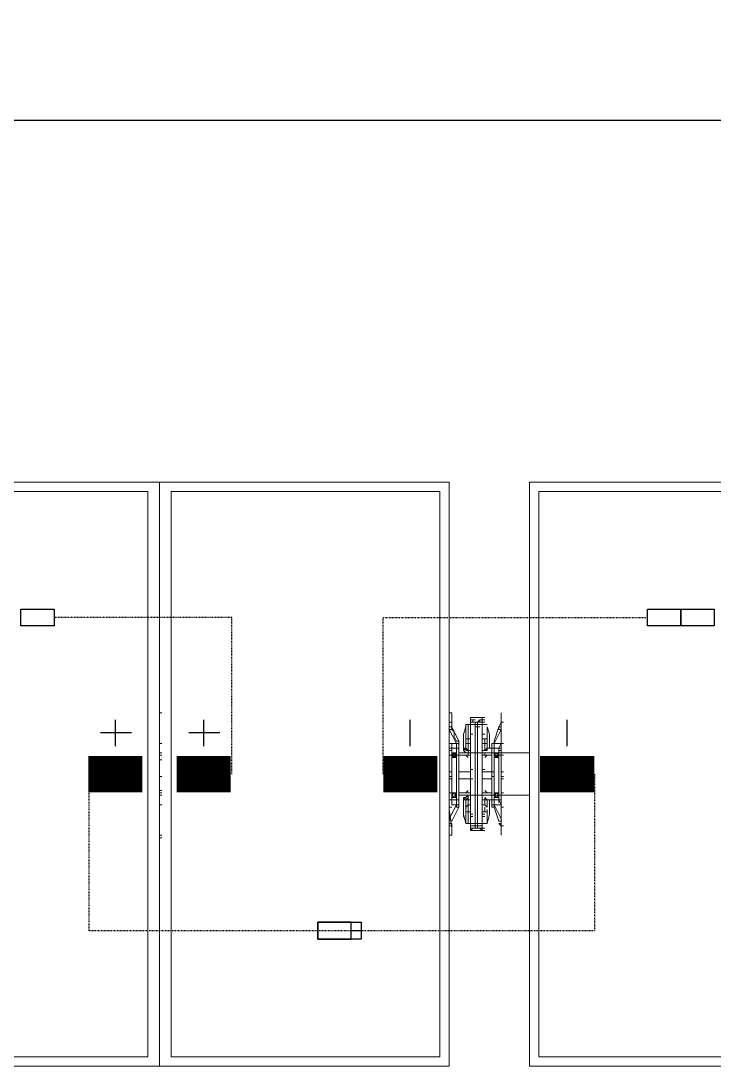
# Model space of a CAD drawing. Header units: feet. Extents: x -13743 to 68376, y -48 to 67763.
# Drawn here: x 2842.7 to 2937.9, y 4933.2 to 5076.9 of the extents above; entities that cross this region are included whole.
import ezdxf

# ---------------------------------------------------------------- set-up
doc = ezdxf.new("R2010")
doc.units = ezdxf.units.FT
doc.header["$MEASUREMENT"] = 0
doc.linetypes.add('HIDDEN', pattern=[0.375, 0.25, -0.125])
for name, color, linetype in [('E-HARN-COMP', 8, 'Continuous'), ('E-TRNK-CABL-NEG', 6, 'HIDDEN'), ('E-TRUNK-CABLE-POS', 6, 'HIDDEN'), ('G-ANNO-TEXT', 1, 'Continuous'), ('Polarity-Text', 7, 'Continuous')]:
    doc.layers.add(name, color=color, linetype=linetype)

# ---------------------------------------------------------------- blocks, each defined once
blk = doc.blocks.new('A$C47dfd34d')
at = {"lineweight": 5}
for points in [[(4.0715, 0.41332), (2.21824, 0.41332)], [(5.98142, 0.41332), (4.12817, 0.41332)], [(3.86651, 0.23499), (3.86651, 0.24666), (3.86651, 0.24332)], [(4.0765, 0.21999), (4.0765, 0.21832), (4.0765, 0.21999), (4.07483, 0.21832), (4.07483, 0.21999), (4.07483, 0.21832), (4.0765, 0.21999), (4.0765, 0.22166), (4.07483, 0.22166), (4.0765, 0.22166), (4.0765, 0.21999), (4.07483, 0.21999), (4.0765, 0.21999), (4.07483, 0.21999), (4.0765, 0.21999), (4.07483, 0.21999), (4.0765, 0.21999), (4.07483, 0.21999), (4.0765, 0.21999), (4.07483, 0.21999), (4.0765, 0.21999), (4.07483, 0.21999), (4.0765, 0.21999), (4.07483, 0.21999), (4.0765, 0.21999), (4.07483, 0.21999), (4.0765, 0.21999), (4.07483, 0.21999), (4.0765, 0.21999), (4.07483, 0.21999), (4.0765, 0.21999), (4.0765, 0.22166), (4.07483, 0.22166), (4.07317, 0.22166), (4.07317, 0.21999), (4.07317, 0.22166), (4.07483, 0.22166), (4.0765, 0.22166), (4.0765, 0.21999), (4.07483, 0.21999), (4.07317, 0.21999), (4.07317, 0.22166), (4.07483, 0.22166), (4.07317, 0.22166), (4.07317, 0.21999), (4.07483, 0.21999), (4.07483, 0.21832), (4.0765, 0.21999), (4.0765, 0.22166), (4.0765, 0.22499), (4.07817, 0.22499), (4.07817, 0.18833), (4.0765, 0.18833), (4.07817, 0.18833), (4.07817, 0.18333), (4.0765, 0.18333), (4.0765, 0.18499), (4.07317, 0.18499), (4.07317, 0.18666), (4.07317, 0.18833), (4.0715, 0.18833), (4.0715, 0.18666), (4.0715, 0.18833), (4.07317, 0.18833), (4.0715, 0.18833), (4.0715, 0.22332), (4.0715, 0.22499), (4.0715, 0.22332), (4.07317, 0.22332), (4.07317, 0.22166), (4.07317, 0.22332), (4.07317, 0.22499), (4.0715, 0.22499), (4.0715, 0.22666), (4.0715, 0.22499), (4.07317, 0.22499), (4.07317, 0.22832), (4.0765, 0.22832), (4.07817, 0.22832), (4.07817, 0.22999), (4.07317, 0.23999), (4.07317, 0.24332), (4.07317, 0.24999), (4.0715, 0.24999), (4.07317, 0.24999), (4.07317, 0.24332), (4.07317, 0.24999), (4.0715, 0.24999), (4.07317, 0.24999), (4.07317, 0.24332), (4.07317, 0.23999), (4.0715, 0.23999), (4.07317, 0.23999), (4.07317, 0.23832), (4.0715, 0.23832), (4.0765, 0.22832), (4.0765, 0.22666), (4.0765, 0.22499), (4.07317, 0.22499), (4.07317, 0.22332), (4.07317, 0.22166), (4.07317, 0.22332), (4.0715, 0.22332)], [(4.07817, 0.21999), (4.0865, 0.21999), (4.07817, 0.21999), (4.0865, 0.21999), (4.08483, 0.21999), (4.08483, 0.22166), (4.0865, 0.22166), (4.0865, 0.19166), (4.08983, 0.19166), (4.08983, 0.22166), (4.08983, 0.23999), (4.08983, 0.24332), (4.08817, 0.24332), (4.08817, 0.24499), (4.0865, 0.24499), (4.0865, 0.24666), (4.08817, 0.24666), (4.09483, 0.24666), (4.09483, 0.24499), (4.09483, 0.24666), (4.09483, 0.24499), (4.09317, 0.24499), (4.09317, 0.24332), (4.0915, 0.24332), (4.09317, 0.24332)], [(4.08483, 0.22499), (4.08483, 0.22332), (4.0865, 0.22332), (4.08483, 0.22332), (4.08483, 0.22166), (4.08317, 0.22166), (4.0815, 0.22332), (4.0815, 0.22499), (4.0815, 0.22666), (4.0815, 0.22832), (4.0815, 0.23499), (4.08317, 0.23999), (4.08317, 0.23832), (4.08317, 0.23666), (4.08317, 0.23166), (4.08317, 0.23999), (4.0815, 0.23499), (4.0815, 0.22499), (4.0815, 0.22666), (4.0815, 0.22499), (4.0815, 0.23499), (4.08317, 0.23999), (4.08317, 0.23166), (4.08317, 0.22999), (4.08317, 0.22832), (4.08483, 0.22832), (4.08483, 0.23166), (4.0865, 0.23166), (4.08483, 0.23166), (4.08317, 0.23166), (4.08317, 0.23999), (4.08317, 0.24166), (4.08483, 0.24166), (4.08483, 0.22832), (4.0865, 0.22832), (4.08483, 0.22832), (4.08483, 0.22332), (4.08317, 0.22332), (4.08317, 0.22999), (4.08317, 0.22832), (4.08483, 0.22832), (4.08483, 0.23166), (4.08483, 0.24166), (4.0865, 0.24166), (4.0865, 0.24332), (4.08817, 0.24332), (4.0865, 0.24332), (4.0865, 0.24499), (4.0865, 0.24666), (4.08817, 0.24666), (4.0865, 0.24666), (4.08817, 0.24666), (4.0865, 0.24666), (4.0865, 0.24499), (4.0865, 0.24666), (4.0865, 0.24499), (4.0865, 0.24332), (4.0865, 0.23499), (4.0865, 0.21166), (4.0865, 0.20832), (4.0865, 0.20999), (4.0865, 0.20832), (4.0865, 0.20999), (4.0865, 0.20832), (4.0865, 0.20999), (4.08817, 0.20999), (4.0865, 0.20999), (4.08817, 0.20999), (4.0865, 0.20999), (4.0865, 0.21166), (4.0865, 0.20999), (4.08817, 0.20999), (4.0865, 0.20999), (4.0865, 0.21166), (4.0865, 0.20999), (4.0865, 0.21166), (4.0865, 0.20999), (4.0865, 0.20832), (4.0865, 0.21166), (4.0865, 0.23499), (4.0865, 0.24332), (4.0865, 0.23499)], [(4.08317, 0.24166), (4.08483, 0.24166), (4.08317, 0.24166), (4.08483, 0.24166), (4.0865, 0.24166), (4.08983, 0.24166), (4.0915, 0.24166), (4.0915, 0.24332), (4.09317, 0.24499), (4.09483, 0.24499), (4.09483, 0.24666), (4.08817, 0.24666), (4.0865, 0.24666), (4.0865, 0.24499), (4.0865, 0.23499), (4.08817, 0.23499), (4.0865, 0.23499), (4.08817, 0.23499), (4.0865, 0.23499), (4.08817, 0.23499)], [(4.08483, 0.19166), (4.0865, 0.19166), (4.08483, 0.19166), (4.0865, 0.19166), (4.08483, 0.19166), (4.0865, 0.19166), (4.0865, 0.22166), (4.08983, 0.22166), (4.08983, 0.19166), (4.0865, 0.19166), (4.08483, 0.19166), (4.0865, 0.19166), (4.08483, 0.19166), (4.0865, 0.19166), (4.0865, 0.22166), (4.08983, 0.22166), (4.08983, 0.23999), (4.0915, 0.23999), (4.09317, 0.23999), (4.0915, 0.23999), (4.08983, 0.23999), (4.0915, 0.23999), (4.09317, 0.23999), (4.0915, 0.23999), (4.08983, 0.23999), (4.08983, 0.24332), (4.08817, 0.24332), (4.08817, 0.24499), (4.0865, 0.24499), (4.0865, 0.24666), (4.08817, 0.24666), (4.09483, 0.24666), (4.09483, 0.24499), (4.0965, 0.24499), (4.09483, 0.24499), (4.09483, 0.24666), (4.0965, 0.24666)], [(4.0915, 0.24332), (4.08983, 0.24332), (4.0915, 0.24332), (4.08983, 0.24332), (4.08817, 0.24332), (4.08983, 0.24332), (4.0915, 0.24332), (4.08983, 0.24332), (4.08817, 0.24332), (4.08983, 0.24332), (4.08817, 0.24332), (4.08817, 0.24499), (4.0865, 0.24499), (4.0865, 0.24666), (4.0865, 0.24499), (4.08817, 0.24499), (4.08817, 0.24332), (4.08983, 0.24332), (4.08983, 0.24166), (4.0865, 0.24166), (4.0865, 0.22166), (4.08483, 0.22166), (4.0865, 0.22166), (4.08483, 0.22166), (4.0865, 0.22166)], [(4.08983, 0.24499), (4.08817, 0.24499), (4.0865, 0.24499), (4.08817, 0.24499), (4.08817, 0.24332), (4.08817, 0.24499), (4.0865, 0.24499), (4.0865, 0.24666), (4.09317, 0.24666)], [(4.0865, 0.24666), (4.0865, 0.24499), (4.0865, 0.24666)], [(4.0865, 0.24666), (4.0865, 0.24499), (4.08817, 0.24499), (4.08983, 0.24499), (4.08817, 0.24499), (4.0865, 0.24499), (4.08817, 0.24499), (4.08817, 0.24332), (4.08983, 0.24332), (4.0915, 0.24332), (4.08983, 0.24332), (4.08817, 0.24332), (4.08983, 0.24332), (4.08817, 0.24332), (4.08983, 0.24332), (4.0915, 0.24332), (4.0915, 0.24166), (4.0915, 0.24332), (4.09317, 0.24499), (4.09483, 0.24499), (4.09483, 0.24666), (4.09483, 0.24499), (4.09483, 0.24332), (4.09483, 0.23499), (4.09483, 0.21166), (4.09483, 0.20832), (4.1015, 0.20832), (4.10317, 0.20832), (4.1015, 0.20832), (4.1015, 0.20499)], [(4.0915, 0.24166), (4.08983, 0.24166), (4.08983, 0.24332), (4.08817, 0.24332), (4.08817, 0.24499), (4.0865, 0.24499), (4.08817, 0.24499), (4.08817, 0.24332), (4.08983, 0.24332), (4.08983, 0.24166), (4.0915, 0.24166), (4.08983, 0.24166), (4.08983, 0.22166), (4.08983, 0.19166), (4.0865, 0.19166), (4.0865, 0.22166)], [(4.0865, 0.24499), (4.0865, 0.24499)], [(4.0865, 0.24499), (4.0865, 0.24499)], [(4.10317, 0.20499), (4.1015, 0.20499), (4.1015, 0.20832), (4.09483, 0.20832), (4.09483, 0.20999), (4.0965, 0.20999), (4.09483, 0.20999), (4.0965, 0.20999), (4.09483, 0.20999), (4.09483, 0.20832), (4.09483, 0.21166), (4.09483, 0.23499), (4.09483, 0.24332), (4.09317, 0.24332), (4.09483, 0.24332), (4.09317, 0.24332), (4.09317, 0.24499), (4.09483, 0.24499), (4.09483, 0.24332), (4.09483, 0.23499), (4.09483, 0.21166), (4.09483, 0.20999), (4.09483, 0.21166), (4.09483, 0.23499), (4.0965, 0.23499), (4.09483, 0.23499), (4.09483, 0.24332), (4.09317, 0.24332), (4.09483, 0.24332), (4.09317, 0.24332), (4.0915, 0.24332), (4.09317, 0.24332), (4.0915, 0.24332), (4.09317, 0.24332), (4.0915, 0.24332), (4.08983, 0.24332), (4.0915, 0.24332), (4.08983, 0.24332), (4.0915, 0.24332), (4.09317, 0.24332), (4.0915, 0.24332), (4.09317, 0.24332), (4.0915, 0.24332), (4.09317, 0.24332), (4.0915, 0.24332), (4.09317, 0.24332), (4.0915, 0.24332), (4.09317, 0.24332), (4.0915, 0.24332), (4.08983, 0.24332), (4.0915, 0.24332), (4.08983, 0.24332), (4.0915, 0.24332), (4.08983, 0.24332), (4.08817, 0.24332), (4.08983, 0.24332), (4.08817, 0.24332), (4.08983, 0.24332), (4.08983, 0.19166), (4.0865, 0.19166), (4.0865, 0.17166), (4.08983, 0.17166), (4.0915, 0.17166), (4.0915, 0.19166), (4.08983, 0.19166), (4.08983, 0.17166), (4.08983, 0.19166), (4.08983, 0.17166), (4.0865, 0.17166), (4.0865, 0.19166), (4.0865, 0.17166), (4.08983, 0.17166), (4.08983, 0.19166), (4.0915, 0.19166), (4.08983, 0.19166)], [(4.0865, 0.24499), (4.0865, 0.24499)], [(4.0865, 0.24499), (4.0865, 0.24499)], [(4.0865, 0.24499), (4.0865, 0.24499)], [(4.0865, 0.24332), (4.0865, 0.24499)], [(4.0865, 0.24499), (4.0865, 0.24499)], [(4.09483, 0.24499), (4.09483, 0.24499)], [(4.09483, 0.24499), (4.09483, 0.24499)], [(4.09483, 0.24499), (4.09483, 0.24499)], [(4.09483, 0.24499), (4.09483, 0.24499)], [(4.10817, 0.24999), (4.10817, 0.24332), (4.10983, 0.24332), (4.10817, 0.24332), (4.1065, 0.23999), (4.10317, 0.22999), (4.10317, 0.22832), (4.10317, 0.22666), (4.10317, 0.22499), (4.1065, 0.22499), (4.10817, 0.22832), (4.10317, 0.22832), (4.10317, 0.22999), (4.1065, 0.23999), (4.1065, 0.23832), (4.10817, 0.23832), (4.10317, 0.22832), (4.10317, 0.22499), (4.1065, 0.22499), (4.10817, 0.22832), (4.10317, 0.22832), (4.10817, 0.23832), (4.1065, 0.23832), (4.1065, 0.23999), (4.10817, 0.23999), (4.1065, 0.23999), (4.10817, 0.24332), (4.10817, 0.24999), (4.10817, 0.16333)], [(4.0715, 0.24332), (4.07317, 0.24332), (4.0715, 0.24332)], [(4.0715, 0.24332), (4.07317, 0.24332), (4.0715, 0.24332)], [(4.08317, 0.23999), (4.0815, 0.23499), (4.0815, 0.22499), (4.08317, 0.22499), (4.08317, 0.22999), (4.08317, 0.22332), (4.08483, 0.22332), (4.08483, 0.22832), (4.08483, 0.23166), (4.0865, 0.23166), (4.08317, 0.23166), (4.08317, 0.22999), (4.08317, 0.22332), (4.08483, 0.22332), (4.08483, 0.22832), (4.0865, 0.22832), (4.08483, 0.22832), (4.08317, 0.22832), (4.08317, 0.22999), (4.08317, 0.23166), (4.08483, 0.23166), (4.08483, 0.24166), (4.0865, 0.24166), (4.0865, 0.24332), (4.08817, 0.24332), (4.0865, 0.24332), (4.0865, 0.23499), (4.0865, 0.21166), (4.0865, 0.20832), (4.07817, 0.20832), (4.07817, 0.20499), (4.07817, 0.20832), (4.0865, 0.20832), (4.0865, 0.21166), (4.0865, 0.23499), (4.0865, 0.21166), (4.0865, 0.23499), (4.0865, 0.24332), (4.0865, 0.23499), (4.0865, 0.24332), (4.0865, 0.24166), (4.08483, 0.24166), (4.08483, 0.23166), (4.08317, 0.23166), (4.08317, 0.22999), (4.08317, 0.22832), (4.08483, 0.22832), (4.08483, 0.22332), (4.0865, 0.22332), (4.08483, 0.22332), (4.08317, 0.22499), (4.08483, 0.22332), (4.08317, 0.22499), (4.0815, 0.22499), (4.08317, 0.22499), (4.08483, 0.22332), (4.08317, 0.22499), (4.08483, 0.22332), (4.08483, 0.22499), (4.08483, 0.22332), (4.08317, 0.22499), (4.08483, 0.22332), (4.08317, 0.22499), (4.0815, 0.22332), (4.08317, 0.22166), (4.0865, 0.22166), (4.08483, 0.22166), (4.08483, 0.21999), (4.0865, 0.21999), (4.07817, 0.21999), (4.08317, 0.21999), (4.08483, 0.21832), (4.08317, 0.21999), (4.07817, 0.21999), (4.0765, 0.21999), (4.07483, 0.21999), (4.0765, 0.21999), (4.07483, 0.21999), (4.0765, 0.21999), (4.07483, 0.21999), (4.0765, 0.21999), (4.07483, 0.21999), (4.0765, 0.21999), (4.07483, 0.21999), (4.07317, 0.21999), (4.0715, 0.21999), (4.07317, 0.21999), (4.07317, 0.21832), (4.07483, 0.21832), (4.0765, 0.21832), (4.0765, 0.19333), (4.07483, 0.19333), (4.07317, 0.19333), (4.07317, 0.19166), (4.07483, 0.18999), (4.07317, 0.18999), (4.07317, 0.19166), (4.07317, 0.19333), (4.07483, 0.19333), (4.0765, 0.19333), (4.0765, 0.19166), (4.0765, 0.18999), (4.07483, 0.18999), (4.0765, 0.18999), (4.0765, 0.19166), (4.0765, 0.18999), (4.0765, 0.19166), (4.0765, 0.19333), (4.0765, 0.21832), (4.0765, 0.19333), (4.0765, 0.19166), (4.0765, 0.18999), (4.07483, 0.18999), (4.0765, 0.18999), (4.07483, 0.18999), (4.07317, 0.19166), (4.07317, 0.19333), (4.07483, 0.19333), (4.07317, 0.19333), (4.07483, 0.19333), (4.0765, 0.19333), (4.07483, 0.19333), (4.07317, 0.19333), (4.07317, 0.19166), (4.07317, 0.19333), (4.07317, 0.21832), (4.07317, 0.19333), (4.0715, 0.19333), (4.07317, 0.19333), (4.07317, 0.21832), (4.07317, 0.21999), (4.07317, 0.22166), (4.07483, 0.22166), (4.07317, 0.22166), (4.07317, 0.21999), (4.07317, 0.22166), (4.07483, 0.22166), (4.0765, 0.22166), (4.0765, 0.21999), (4.0765, 0.21832), (4.0765, 0.19333), (4.0765, 0.19166), (4.07483, 0.19166), (4.0765, 0.19166), (4.07483, 0.19166), (4.0765, 0.19166), (4.07483, 0.19166), (4.0765, 0.19166), (4.07483, 0.19166), (4.0765, 0.19166), (4.07483, 0.19166), (4.0765, 0.19166), (4.07483, 0.19166), (4.0765, 0.19166), (4.07483, 0.19166), (4.0765, 0.19166), (4.07483, 0.19166), (4.0765, 0.19166), (4.07483, 0.19166), (4.0765, 0.19166), (4.07483, 0.19166), (4.0765, 0.19166), (4.07483, 0.19166), (4.0765, 0.19166), (4.07483, 0.19166), (4.0765, 0.19166), (4.07483, 0.19166), (4.0765, 0.19166), (4.07483, 0.19166), (4.0765, 0.19166), (4.07483, 0.19166), (4.0765, 0.19166), (4.07483, 0.19166), (4.0765, 0.19166), (4.0765, 0.19333), (4.0765, 0.19166), (4.0765, 0.18999), (4.0765, 0.18833), (4.07817, 0.18833), (4.07817, 0.18333), (4.07817, 0.18499), (4.0765, 0.18499), (4.07317, 0.18499), (4.07317, 0.18833), (4.0765, 0.18833), (4.0765, 0.18499), (4.07317, 0.18499), (4.07317, 0.18833), (4.0715, 0.18833), (4.0715, 0.18666), (4.0715, 0.18833), (4.0715, 0.18666), (4.0715, 0.18833), (4.07317, 0.18833), (4.0715, 0.18833), (4.0715, 0.22332)], [(4.0715, 0.24332), (4.07317, 0.24332), (4.0715, 0.24332)], [(4.0715, 0.24332), (4.07317, 0.24332), (4.0715, 0.24332)], [(4.07317, 0.23999), (4.07317, 0.23999)], [(4.07317, 0.23999), (4.07317, 0.23999)], [(4.07317, 0.23999), (4.07317, 0.23999)], [(4.08817, 0.16833), (4.08983, 0.16833), (4.08817, 0.16833), (4.08983, 0.16833), (4.08817, 0.16833), (4.08983, 0.16833), (4.08817, 0.16833), (4.0865, 0.16833), (4.0865, 0.16999), (4.0865, 0.16833), (4.0865, 0.16999), (4.0865, 0.16833), (4.08817, 0.16833), (4.08983, 0.16833), (4.08817, 0.16833), (4.0865, 0.16833), (4.0865, 0.16999), (4.0865, 0.16833), (4.0865, 0.16666), (4.08817, 0.16833), (4.08983, 0.16833), (4.08983, 0.17166), (4.0915, 0.17166), (4.0915, 0.16833), (4.08983, 0.16833), (4.08817, 0.16833), (4.08983, 0.16833), (4.08817, 0.16833), (4.0865, 0.16666), (4.08817, 0.16833), (4.08983, 0.16833), (4.08817, 0.16833), (4.08983, 0.16833), (4.08817, 0.16833), (4.0865, 0.16833), (4.0865, 0.16999), (4.0865, 0.16833), (4.0865, 0.16666), (4.08817, 0.16833), (4.08983, 0.16833), (4.08983, 0.17166), (4.08983, 0.16999), (4.0915, 0.16999), (4.09317, 0.16999), (4.0915, 0.16999), (4.08983, 0.16999), (4.0915, 0.16999), (4.08983, 0.16999), (4.08817, 0.16999), (4.08983, 0.16999), (4.0915, 0.16999), (4.08983, 0.16999), (4.0915, 0.16999), (4.09317, 0.16999), (4.0915, 0.16999), (4.09317, 0.16999), (4.0915, 0.16999), (4.08983, 0.16999), (4.08983, 0.17166), (4.0915, 0.17166), (4.0915, 0.19166), (4.08983, 0.19166), (4.08983, 0.22166), (4.0915, 0.22166), (4.08983, 0.22166), (4.08983, 0.23999), (4.08983, 0.24332), (4.08817, 0.24332), (4.0865, 0.24332), (4.08817, 0.24332), (4.08983, 0.24332), (4.08983, 0.23999), (4.08983, 0.22166), (4.0915, 0.22166), (4.08983, 0.22166)], [(4.0865, 0.24332), (4.0865, 0.22166)], [(4.0865, 0.24332), (4.08817, 0.24332)], [(4.0865, 0.24332), (4.08817, 0.24332)], [(4.08817, 0.24332), (4.08983, 0.24332)], [(4.08817, 0.24332), (4.08983, 0.24332)], [(4.09483, 0.21999), (4.1015, 0.21999), (4.09483, 0.21999), (4.0965, 0.21999), (4.0965, 0.22166), (4.09483, 0.22166), (4.0965, 0.22166), (4.09817, 0.22166), (4.0965, 0.22166), (4.09483, 0.22166), (4.09483, 0.19166), (4.0915, 0.19166), (4.08983, 0.19166), (4.08983, 0.22166), (4.0915, 0.22166), (4.0915, 0.24166), (4.09483, 0.24166), (4.09483, 0.22166), (4.0915, 0.22166), (4.0915, 0.19166), (4.08983, 0.19166), (4.08983, 0.17166), (4.08983, 0.16999), (4.0915, 0.16999), (4.09317, 0.16999), (4.0915, 0.16999), (4.08983, 0.16999), (4.0915, 0.16999), (4.09317, 0.16999), (4.0915, 0.16999), (4.08983, 0.16999), (4.08983, 0.17166), (4.0915, 0.17166), (4.09317, 0.17166), (4.0915, 0.17166), (4.09317, 0.17166), (4.0915, 0.17166)], [(4.09483, 0.24166), (4.09817, 0.24166), (4.09483, 0.24166), (4.09483, 0.24332), (4.0965, 0.24332), (4.09483, 0.24332), (4.0965, 0.24332), (4.09483, 0.24332), (4.0965, 0.24332), (4.09483, 0.24332), (4.09483, 0.24166), (4.09483, 0.23166), (4.09817, 0.23166), (4.09817, 0.23999), (4.09983, 0.23499), (4.09983, 0.22499)], [(4.1015, 0.22499), (4.09983, 0.22499), (4.09983, 0.23499), (4.09817, 0.23999), (4.09817, 0.23166), (4.09483, 0.23166), (4.09483, 0.24166), (4.0965, 0.24166)], [(4.0965, 0.23999), (4.0965, 0.23999)], [(4.0965, 0.23999), (4.0965, 0.23999)], [(4.10817, 0.24332), (4.10817, 0.24332)], [(4.10817, 0.23999), (4.10817, 0.23999)], [(4.10817, 0.23999), (4.10817, 0.23999)], [(4.0815, 0.22499), (4.0815, 0.23499), (4.0815, 0.22499), (4.0815, 0.22666)], [(4.08317, 0.23499), (4.08317, 0.23499)], [(4.08317, 0.23499), (4.08317, 0.23499)], [(4.08317, 0.23499), (4.08317, 0.23499)], [(4.0865, 0.23499), (4.0865, 0.20999), (4.0865, 0.23499)], [(4.09483, 0.23166), (4.0965, 0.23166)], [(4.09483, 0.23166), (4.0965, 0.23166)], [(4.09817, 0.23499), (4.09817, 0.23499)], [(4.09817, 0.23499), (4.09817, 0.23499)], [(4.09817, 0.22999), (4.09817, 0.22499)], [(4.09817, 0.22999), (4.09817, 0.22499)], [(3.86651, 0.22832), (3.86818, 0.22832)], [(4.07317, 0.18833), (4.07317, 0.18999), (4.07317, 0.18833), (4.0765, 0.18833), (4.0765, 0.18499), (4.0715, 0.17499), (4.07317, 0.17333), (4.07817, 0.18333), (4.0765, 0.18333), (4.0765, 0.18499), (4.07317, 0.18499), (4.07317, 0.18833), (4.0765, 0.18833), (4.0765, 0.18499), (4.07817, 0.18499), (4.07817, 0.18333), (4.07817, 0.18833), (4.0765, 0.18833), (4.07817, 0.18833), (4.07817, 0.22499), (4.0765, 0.22499), (4.0765, 0.22166), (4.0765, 0.22499), (4.07817, 0.22499), (4.07817, 0.18833), (4.0765, 0.18833), (4.0765, 0.18999), (4.07483, 0.18999)], [(4.0765, 0.22499), (4.0765, 0.22499)], [(4.0765, 0.22499), (4.0765, 0.22499)], [(4.0765, 0.22499), (4.0765, 0.22499)], [(4.07817, 0.22499), (4.07817, 0.22499)], [(4.07817, 0.22499), (4.07817, 0.22499)], [(4.07817, 0.22499), (4.07817, 0.22499)], [(4.0965, 0.22332), (4.09817, 0.22332), (4.09817, 0.22499)], [(4.0965, 0.22332), (4.09817, 0.22332), (4.09817, 0.22499)], [(4.0965, 0.22332), (4.09817, 0.22499)], [(4.0965, 0.22332), (4.09817, 0.22499)], [(4.1015, 0.18833), (4.1015, 0.22499), (4.10317, 0.22499), (4.1015, 0.22499), (4.1015, 0.22832), (4.1015, 0.22499), (4.10317, 0.22499), (4.1015, 0.22499), (4.1015, 0.18833), (4.10317, 0.18833), (4.10317, 0.18999), (4.10317, 0.19166), (4.10317, 0.18999), (4.10317, 0.18833), (4.1015, 0.18833), (4.1015, 0.18333), (4.10317, 0.18333), (4.1015, 0.18333), (4.1015, 0.18499), (4.10317, 0.18499), (4.10817, 0.17499), (4.10817, 0.17333), (4.1065, 0.17333), (4.10317, 0.18333), (4.10317, 0.18499), (4.10317, 0.18833), (4.1065, 0.18833), (4.10817, 0.18833), (4.10817, 0.22332), (4.1065, 0.22332), (4.10817, 0.22332), (4.10817, 0.22499), (4.10817, 0.22332), (4.10817, 0.18833), (4.1065, 0.18833), (4.1065, 0.18999), (4.1065, 0.18833), (4.1065, 0.18666), (4.1065, 0.18833), (4.10817, 0.18499), (4.10317, 0.18499), (4.1015, 0.18499), (4.1015, 0.18333), (4.1015, 0.18833), (4.10317, 0.18833), (4.1015, 0.18833), (4.09983, 0.18833), (4.09983, 0.17833), (4.09983, 0.18833)], [(4.1015, 0.22499), (4.1015, 0.22499)], [(4.1015, 0.22499), (4.1015, 0.22499)], [(4.10317, 0.22499), (4.10317, 0.22499)], [(3.86651, 0.22166), (3.86818, 0.22166)], [(3.86651, 0.21999), (3.86818, 0.21999)], [(3.86651, 0.21832), (3.86651, 0.21666), (3.86818, 0.21666)], [(4.07317, 0.22166), (4.07317, 0.22166)], [(4.07317, 0.22166), (4.07317, 0.22166)], [(4.07317, 0.22166), (4.07317, 0.22166)], [(4.07317, 0.22166), (4.07317, 0.22166)], [(4.07317, 0.21999), (4.07317, 0.21999)], [(4.07317, 0.21999), (4.07317, 0.21999)], [(4.07317, 0.21999), (4.07317, 0.21999)], [(4.07317, 0.21999), (4.07317, 0.21999)], [(4.07317, 0.21832), (4.07317, 0.21832)], [(4.07317, 0.21832), (4.07317, 0.21832)], [(4.07317, 0.21832), (4.07317, 0.21832)], [(4.07317, 0.21832), (4.07317, 0.21832)], [(4.07483, 0.22166), (4.07483, 0.22166)], [(4.07483, 0.22166), (4.07483, 0.22166)], [(4.07483, 0.22166), (4.07483, 0.22166)], [(4.07483, 0.22166), (4.0765, 0.22166)], [(4.07483, 0.22166), (4.07483, 0.22166)], [(4.0765, 0.22166), (4.07483, 0.22166)], [(4.07483, 0.22166), (4.07483, 0.22166)], [(4.07483, 0.21832), (4.07483, 0.21832)], [(4.07483, 0.21832), (4.07483, 0.21832)], [(4.07483, 0.21832), (4.07483, 0.21832)], [(4.07483, 0.21832), (4.07483, 0.21832)], [(4.0765, 0.22166), (4.0765, 0.22166)], [(4.0765, 0.22166), (4.0765, 0.22166)], [(4.0765, 0.22166), (4.0765, 0.22166)], [(4.0765, 0.22166), (4.0765, 0.22166)], [(4.0765, 0.21999), (4.0765, 0.21999)], [(4.0765, 0.21999), (4.0765, 0.21999)], [(4.0765, 0.21999), (4.0765, 0.21999)], [(4.0765, 0.21999), (4.0765, 0.21999)], [(4.0765, 0.21832), (4.0765, 0.21832)], [(4.0765, 0.21832), (4.0765, 0.21832)], [(4.0765, 0.21832), (4.0765, 0.21832)], [(4.0765, 0.21832), (4.0765, 0.21832)], [(4.07817, 0.22166), (4.0865, 0.22166)], [(4.0865, 0.22166), (4.07817, 0.22166)], [(4.0865, 0.17666), (4.0865, 0.20166), (4.0865, 0.20333), (4.08817, 0.20333), (4.0865, 0.20333), (4.08817, 0.20333), (4.0865, 0.20333), (4.08817, 0.20333), (4.0865, 0.20333), (4.08817, 0.20333), (4.0865, 0.20333), (4.08817, 0.20333), (4.0865, 0.20333), (4.08817, 0.20333), (4.0865, 0.20333), (4.0865, 0.20166), (4.0865, 0.20333), (4.07817, 0.20333), (4.0865, 0.20333), (4.07817, 0.20333), (4.0865, 0.20333), (4.08817, 0.20333), (4.0865, 0.20333), (4.08817, 0.20333), (4.0865, 0.20333), (4.08817, 0.20333), (4.0865, 0.20333), (4.08817, 0.20333), (4.0865, 0.20333), (4.08817, 0.20333), (4.0865, 0.20333), (4.08817, 0.20333), (4.0865, 0.20333), (4.0865, 0.20166), (4.0865, 0.19999), (4.0865, 0.20166), (4.0865, 0.19999), (4.0865, 0.17833), (4.08817, 0.17833), (4.0865, 0.17833), (4.0865, 0.19999), (4.0865, 0.17833), (4.0865, 0.17666), (4.0865, 0.17999), (4.0865, 0.19499), (4.0865, 0.19833), (4.0865, 0.19999), (4.0865, 0.20166), (4.0865, 0.19999), (4.0865, 0.20333), (4.0865, 0.16666), (4.08817, 0.16833), (4.08983, 0.16833), (4.08983, 0.22166), (4.0915, 0.22166), (4.0915, 0.19166), (4.09483, 0.19166), (4.0965, 0.19166), (4.09483, 0.19166), (4.0965, 0.19166), (4.09817, 0.19166), (4.1015, 0.19166)], [(4.12817, 0.19166), (4.09483, 0.19166), (4.09483, 0.17166), (4.0915, 0.17166), (4.0915, 0.19166), (4.09483, 0.19166), (4.09483, 0.22166), (4.12817, 0.22166)], [(4.1015, 0.21999), (4.09817, 0.21999), (4.0965, 0.21832)], [(4.09983, 0.22166), (4.09983, 0.22166)], [(4.09983, 0.21832), (4.09983, 0.21832)], [(4.10483, 0.22166), (4.10317, 0.22166), (4.10317, 0.21999)], [(4.10817, 0.21999), (4.1065, 0.21999), (4.1065, 0.22166), (4.10483, 0.22166), (4.10317, 0.22166), (4.10317, 0.21999)], [(4.10483, 0.21999), (4.1065, 0.21999), (4.1065, 0.22166), (4.10483, 0.22166), (4.10317, 0.22166), (4.10317, 0.21999)], [(4.10317, 0.22166), (4.10317, 0.22166)], [(4.10317, 0.22166), (4.10317, 0.22166)], [(4.10483, 0.21999), (4.10483, 0.21832), (4.10317, 0.21999)], [(4.10317, 0.21999), (4.10317, 0.21832)], [(4.10317, 0.21999), (4.10317, 0.21999)], [(4.10317, 0.21999), (4.10483, 0.21999)], [(4.10483, 0.21999), (4.10483, 0.21832), (4.10317, 0.21999)], [(4.10317, 0.21999), (4.10317, 0.21999)], [(4.10317, 0.21832), (4.10483, 0.21832)], [(4.10317, 0.21832), (4.10317, 0.21832)], [(4.10317, 0.21832), (4.10317, 0.21832)], [(4.10483, 0.22166), (4.1065, 0.22166), (4.1065, 0.21999)], [(4.10483, 0.22166), (4.10483, 0.22166)], [(4.10483, 0.22166), (4.10483, 0.22166)], [(4.10483, 0.21999), (4.1065, 0.21999)], [(4.10483, 0.21999), (4.1065, 0.21999)], [(4.10483, 0.21999), (4.1065, 0.21999)], [(4.10483, 0.21999), (4.1065, 0.21999)], [(4.10483, 0.21999), (4.1065, 0.21999)], [(4.10483, 0.21999), (4.1065, 0.21999)], [(4.10483, 0.21999), (4.1065, 0.21999)], [(4.10483, 0.21999), (4.1065, 0.21999)], [(4.10483, 0.21999), (4.1065, 0.21999)], [(4.10483, 0.21999), (4.1065, 0.21999)], [(4.10483, 0.21999), (4.1065, 0.21999)], [(4.10483, 0.21999), (4.1065, 0.21999)], [(4.10483, 0.21999), (4.1065, 0.21999)], [(4.10483, 0.21999), (4.1065, 0.21999)], [(4.10483, 0.21999), (4.1065, 0.21999)], [(4.10483, 0.21832), (4.1065, 0.21832)], [(4.10483, 0.21832), (4.10483, 0.21832)], [(4.10483, 0.21832), (4.10483, 0.21832)], [(4.1065, 0.22166), (4.1065, 0.22166)], [(4.1065, 0.22166), (4.1065, 0.22166)], [(4.1065, 0.21999), (4.1065, 0.21999)], [(4.1065, 0.21832), (4.1065, 0.21999)], [(4.1065, 0.21999), (4.1065, 0.21999)], [(4.1065, 0.21832), (4.1065, 0.21832)], [(4.1065, 0.21832), (4.1065, 0.21832)], [(3.86651, 0.20666), (3.86651, 0.20832)], [(4.0715, 0.20832), (4.07317, 0.20832)], [(4.0715, 0.20832), (4.07317, 0.20832)], [(4.0715, 0.20832), (4.07317, 0.20832)], [(4.0715, 0.20832), (4.07317, 0.20832)], [(4.0865, 0.20999), (4.08817, 0.20999)], [(4.0865, 0.20999), (4.08817, 0.20999)], [(4.0865, 0.20832), (4.0865, 0.20999)], [(4.0865, 0.20832), (4.0865, 0.20999)], [(4.0865, 0.20999), (4.08817, 0.20999)], [(4.09483, 0.20999), (4.0965, 0.20999)], [(4.09483, 0.20999), (4.0965, 0.20999)], [(3.86651, 0.20499), (3.86818, 0.20499)], [(4.0865, 0.20333), (4.0865, 0.19999)], [(4.0865, 0.20333), (4.0865, 0.19999)], [(4.0865, 0.20333), (4.0865, 0.19999)], [(4.0865, 0.20333), (4.0865, 0.19999)], [(4.09483, 0.20333), (4.09483, 0.19999), (4.09483, 0.17833), (4.0965, 0.17833), (4.09483, 0.17833), (4.09483, 0.19999), (4.09483, 0.20333), (4.09483, 0.19999), (4.09483, 0.20166), (4.09483, 0.19999), (4.09483, 0.20333), (4.1015, 0.20333), (4.09483, 0.20333), (4.0965, 0.20333), (4.09483, 0.20333), (4.0965, 0.20333), (4.09483, 0.20333), (4.0965, 0.20333), (4.09483, 0.20333), (4.0965, 0.20333), (4.09483, 0.20333), (4.0965, 0.20333), (4.09483, 0.20333), (4.0965, 0.20333), (4.09483, 0.20333), (4.0965, 0.20333), (4.09483, 0.20333), (4.09483, 0.17666), (4.0965, 0.17666), (4.09483, 0.17666), (4.09483, 0.20333), (4.0965, 0.20333)], [(3.86651, 0.19499), (3.86818, 0.19499)], [(3.86651, 0.19333), (3.86818, 0.19333)], [(4.07317, 0.19333), (4.07317, 0.19333)], [(4.07317, 0.18666), (4.07317, 0.18833), (4.07317, 0.18999), (4.07483, 0.18999), (4.07317, 0.19166), (4.07317, 0.19333), (4.07483, 0.19333), (4.0765, 0.19333), (4.07483, 0.19333)], [(4.07317, 0.19333), (4.07317, 0.19333)], [(4.07317, 0.19333), (4.07317, 0.19333)], [(4.07317, 0.19333), (4.07317, 0.19333)], [(4.07483, 0.19333), (4.07483, 0.19333)], [(4.07483, 0.19333), (4.07483, 0.19333)], [(4.07483, 0.19333), (4.07483, 0.19333)], [(4.07483, 0.19333), (4.07483, 0.19333)], [(4.07483, 0.19333), (4.07483, 0.19333)], [(4.0765, 0.19333), (4.0765, 0.19333)], [(4.0765, 0.19333), (4.0765, 0.19333)], [(4.0765, 0.19333), (4.0765, 0.19333)], [(4.0765, 0.19333), (4.0765, 0.19333)], [(4.0965, 0.19499), (4.09817, 0.19333)], [(4.10317, 0.19333), (4.10317, 0.19333)], [(4.10317, 0.19333), (4.10317, 0.19333)], [(4.10483, 0.19333), (4.10483, 0.19333)], [(4.10483, 0.19333), (4.10483, 0.19333)], [(4.1065, 0.19333), (4.1065, 0.19333)], [(4.1065, 0.19333), (4.1065, 0.19333)], [(3.86651, 0.19166), (3.86818, 0.19166)], [(3.86651, 0.18499), (3.86818, 0.18499)], [(4.0715, 0.18666), (4.0715, 0.18833)], [(4.07317, 0.19166), (4.07317, 0.19166)], [(4.07317, 0.19166), (4.07317, 0.19166)], [(4.07317, 0.19166), (4.07317, 0.19166)], [(4.07317, 0.19166), (4.07317, 0.19166)], [(4.07317, 0.18999), (4.07317, 0.18999)], [(4.07317, 0.18999), (4.07317, 0.18999)], [(4.07317, 0.18999), (4.07317, 0.18999)], [(4.07317, 0.18999), (4.07317, 0.18999)], [(4.07483, 0.18999), (4.07483, 0.18999)], [(4.07483, 0.18999), (4.07483, 0.18999)], [(4.07483, 0.18999), (4.07483, 0.18999)], [(4.07483, 0.18999), (4.07483, 0.18999)], [(4.0765, 0.19166), (4.0765, 0.19166)], [(4.0765, 0.19166), (4.0765, 0.19166)], [(4.0765, 0.19166), (4.0765, 0.19166)], [(4.0765, 0.19166), (4.0765, 0.19166)], [(4.0765, 0.18999), (4.0765, 0.18999)], [(4.0765, 0.18999), (4.0765, 0.18999)], [(4.0765, 0.18999), (4.0765, 0.18999)], [(4.0765, 0.18999), (4.0765, 0.18999)], [(4.0765, 0.18833), (4.0765, 0.18833)], [(4.0765, 0.18833), (4.0765, 0.18833)], [(4.0765, 0.18833), (4.0765, 0.18833)], [(4.08983, 0.16833), (4.08983, 0.17166), (4.08983, 0.19166), (4.08983, 0.17166), (4.0865, 0.17166), (4.0865, 0.19166), (4.07817, 0.19166), (4.08317, 0.19166), (4.07817, 0.19166), (4.0865, 0.19166), (4.08483, 0.19166), (4.08317, 0.18999), (4.0815, 0.18833), (4.08317, 0.18833), (4.08317, 0.18333)], [(4.07817, 0.18833), (4.07817, 0.18833)], [(4.07817, 0.18833), (4.07817, 0.18833)], [(4.07817, 0.18833), (4.07817, 0.18833)], [(4.08817, 0.16999), (4.0865, 0.16999), (4.08817, 0.16999), (4.08983, 0.16999), (4.08817, 0.16999), (4.08983, 0.16999), (4.08817, 0.16999), (4.0865, 0.16999), (4.0865, 0.17166), (4.08483, 0.17166), (4.08317, 0.17166), (4.08317, 0.17333), (4.0815, 0.17666), (4.0815, 0.17833), (4.0815, 0.17999), (4.0815, 0.18666), (4.0815, 0.18833), (4.0815, 0.18999), (4.08317, 0.18999), (4.08483, 0.19166), (4.08483, 0.18999), (4.08483, 0.18833), (4.0865, 0.18833), (4.08483, 0.18833), (4.08483, 0.18999), (4.08317, 0.18833), (4.08483, 0.18999), (4.08317, 0.18833)], [(4.0815, 0.18833), (4.0815, 0.17833), (4.0815, 0.18833), (4.08317, 0.18833), (4.08483, 0.18999), (4.08317, 0.18833), (4.08483, 0.18999), (4.08317, 0.18833), (4.08483, 0.18999), (4.08483, 0.18833), (4.08483, 0.18999), (4.08317, 0.18833), (4.08483, 0.18999)], [(4.0815, 0.18666), (4.0815, 0.18833), (4.0815, 0.17833), (4.0815, 0.18833), (4.0815, 0.18666), (4.0815, 0.18833), (4.0815, 0.17833), (4.0815, 0.18833), (4.0815, 0.17833), (4.08317, 0.17166), (4.08317, 0.17999), (4.08317, 0.18166), (4.08317, 0.17999), (4.08483, 0.17999), (4.08483, 0.18333)], [(4.0865, 0.18499), (4.08483, 0.18499), (4.08483, 0.18833), (4.08317, 0.18833), (4.08317, 0.18666)], [(4.08317, 0.18333), (4.08317, 0.18666)], [(4.08317, 0.18333), (4.08317, 0.18666)], [(4.08483, 0.18499), (4.08317, 0.18333)], [(4.0865, 0.16999), (4.0865, 0.17166), (4.0865, 0.16999), (4.0865, 0.17166), (4.08483, 0.17166), (4.0865, 0.17166), (4.08483, 0.17166), (4.08483, 0.18499), (4.08317, 0.18333), (4.08317, 0.18166), (4.08317, 0.17999), (4.08483, 0.17999), (4.0865, 0.17999), (4.08483, 0.17999), (4.08483, 0.17166), (4.08317, 0.17166), (4.08317, 0.17999), (4.08317, 0.18166)], [(4.08483, 0.18499), (4.08317, 0.18333)], [(4.0865, 0.19166), (4.08483, 0.19166), (4.0865, 0.19166)], [(4.08483, 0.18833), (4.08483, 0.18499)], [(4.08483, 0.18833), (4.08483, 0.18499)], [(4.08483, 0.18499), (4.0865, 0.18499)], [(4.0915, 0.16833), (4.09317, 0.16833), (4.0915, 0.16833), (4.09317, 0.16833), (4.0915, 0.16833), (4.09317, 0.16833), (4.09483, 0.16666), (4.09317, 0.16833), (4.09483, 0.16666), (4.0965, 0.16666), (4.09483, 0.16666), (4.09483, 0.16833), (4.09483, 0.17833), (4.09483, 0.16833), (4.09483, 0.17833), (4.09483, 0.16833), (4.0965, 0.16833), (4.09483, 0.16833), (4.09317, 0.16833), (4.0915, 0.16833), (4.09317, 0.16833), (4.0915, 0.16833), (4.08983, 0.16833), (4.0915, 0.16833), (4.08983, 0.16833), (4.0915, 0.16833), (4.0915, 0.17166), (4.09483, 0.17166), (4.09483, 0.19166), (4.0965, 0.19166), (4.09817, 0.19166), (4.0965, 0.19166)], [(4.1015, 0.18833), (4.1015, 0.18833)], [(4.1015, 0.18833), (4.1015, 0.18833)], [(4.10317, 0.19166), (4.10317, 0.19166)], [(4.10317, 0.19166), (4.10317, 0.19166)], [(4.10317, 0.18999), (4.10317, 0.18999)], [(4.10317, 0.18999), (4.10317, 0.18999)], [(4.10317, 0.18833), (4.10317, 0.18833)], [(4.10317, 0.18833), (4.10317, 0.18833)], [(4.10483, 0.18999), (4.10483, 0.18999)], [(4.10483, 0.18999), (4.10483, 0.18999)], [(4.1065, 0.19166), (4.1065, 0.19166)], [(4.1065, 0.19166), (4.1065, 0.19166)], [(4.1065, 0.18999), (4.1065, 0.18999)], [(4.1065, 0.18999), (4.1065, 0.18999)], [(3.86651, 0.16999), (3.86651, 0.16666), (3.86651, 0.17833)], [(4.0715, 0.18166), (4.07317, 0.16833)], [(4.08317, 0.17833), (4.08317, 0.17833)], [(4.08317, 0.17833), (4.08317, 0.17833)], [(4.08317, 0.17833), (4.08317, 0.17833)], [(4.0865, 0.16833), (4.0865, 0.17833), (4.0865, 0.16833), (4.08817, 0.16833), (4.0865, 0.16666), (4.08817, 0.16666), (4.0865, 0.16666), (4.0865, 0.16833), (4.08817, 0.16833), (4.0865, 0.16666), (4.08817, 0.16666), (4.0865, 0.16666), (4.08817, 0.16666), (4.0865, 0.16666), (4.08817, 0.16833), (4.0865, 0.16833), (4.0865, 0.17833), (4.0865, 0.16833), (4.0865, 0.17833), (4.0865, 0.16833), (4.0865, 0.17833), (4.08817, 0.17833)], [(4.09817, 0.17833), (4.09817, 0.17833)], [(4.09817, 0.17833), (4.09817, 0.17833)], [(4.07317, 0.17166), (4.0715, 0.17166), (4.0715, 0.17333)], [(4.07317, 0.17166), (4.0715, 0.17166), (4.0715, 0.17333)], [(4.07317, 0.17333), (4.07317, 0.17333)], [(4.07317, 0.17333), (4.07317, 0.17333)], [(4.07317, 0.17333), (4.07317, 0.17333)], [(4.07317, 0.17333), (4.07317, 0.17333)], [(4.08317, 0.17166), (4.08317, 0.17166)], [(4.08317, 0.17166), (4.08317, 0.17166)], [(4.09483, 0.17166), (4.09483, 0.16999), (4.09317, 0.16999), (4.09483, 0.16999), (4.09483, 0.16833), (4.0965, 0.16833), (4.09483, 0.16833), (4.09317, 0.16833), (4.09483, 0.16666), (4.08817, 0.16666), (4.08983, 0.16666)], [(4.0965, 0.17166), (4.09483, 0.17166), (4.09483, 0.16999), (4.09483, 0.16833), (4.09483, 0.16666), (4.0965, 0.16666), (4.09483, 0.16666), (4.09317, 0.16666), (4.09483, 0.16666)], [(4.0965, 0.17166), (4.0965, 0.17166)], [(4.0965, 0.17166), (4.0965, 0.17166)], [(4.10817, 0.17333), (4.10817, 0.17333)], [(4.10817, 0.17333), (4.10817, 0.17333)], [(3.86651, 0.16666), (3.86651, 0.16666)], [(3.86651, 0.16333), (3.86818, 0.16333)], [(4.0715, 0.16999), (4.07317, 0.16999), (4.0715, 0.16999)], [(4.0715, 0.16999), (4.07317, 0.16999), (4.0715, 0.16999)], [(4.0715, 0.16999), (4.07317, 0.16999), (4.0715, 0.16999)], [(4.07317, 0.16999), (4.07317, 0.16999)], [(4.07317, 0.16999), (4.07317, 0.16999)], [(4.07317, 0.16999), (4.07317, 0.16999)], [(4.07317, 0.16666), (4.07317, 0.16833), (4.07317, 0.16999)], [(4.07317, 0.16666), (4.07317, 0.16666)], [(4.0865, 0.16833), (4.0865, 0.16833)], [(4.0865, 0.16833), (4.0865, 0.16833)], [(4.0865, 0.16833), (4.0865, 0.16833)], [(4.0865, 0.16833), (4.0865, 0.16833)], [(4.0865, 0.16666), (4.0865, 0.16666)], [(4.0865, 0.16666), (4.0865, 0.16666)], [(4.09317, 0.16666), (4.0865, 0.16666), (4.08817, 0.16666), (4.0865, 0.16666)], [(4.0865, 0.16666), (4.0865, 0.16666)], [(4.08983, 0.16833), (4.08817, 0.16833), (4.08983, 0.16833)], [(4.08983, 0.16999), (4.0915, 0.16999)], [(4.08983, 0.16999), (4.0915, 0.16999)], [(4.0915, 0.16999), (4.09317, 0.16999)], [(4.09317, 0.16999), (4.09483, 0.16999)], [(4.09317, 0.16999), (4.09483, 0.16999)], [(4.09483, 0.16833), (4.09483, 0.16833)], [(4.09483, 0.16833), (4.09483, 0.16833)], [(4.09483, 0.16666), (4.09483, 0.16666)], [(4.09483, 0.16666), (4.09483, 0.16666)], [(4.10817, 0.16999), (4.10817, 0.16999)], [(3.86651, 0.16166), (3.86818, 0.16166)]]:
    blk.add_lwpolyline(points, dxfattribs=at)
for points in [[(3.86651, 0.41332), (3.66152, 0.41332), (3.66152, 0), (3.86651, 0)], [(3.86651, 0), (3.86651, 0.41332), (4.0715, 0.41332), (4.0715, 0)], [(4.12817, 0.41332), (4.12817, 0), (4.33316, 0), (4.33316, 0.41332)], [(4.12817, 0), (4.12817, 0.41332)], [(3.66818, 0.00667), (3.85818, 0.00667), (3.85818, 0.40665), (3.66818, 0.40665)], [(3.87484, 0.00667), (3.87484, 0.40665), (4.06483, 0.40665), (4.06483, 0.00667)], [(4.32649, 0.40665), (4.32649, 0.00667), (4.13483, 0.00667), (4.13483, 0.40665)], [(4.13483, 0.00667), (4.13483, 0.40665)], [(3.86818, 0.24999), (3.86651, 0.24999)], [(4.0765, 0.22499), (4.07817, 0.22499), (4.07817, 0.22832), (4.0765, 0.22832), (4.0765, 0.22666), (4.0765, 0.22832), (4.0715, 0.23832), (4.07317, 0.23832), (4.07317, 0.23999), (4.07317, 0.23832), (4.07483, 0.23666), (4.07483, 0.23332), (4.0765, 0.22999), (4.07817, 0.22999), (4.07817, 0.22832), (4.0765, 0.22832), (4.07317, 0.22832), (4.07317, 0.22499), (4.0765, 0.22499), (4.0765, 0.22666), (4.0765, 0.22832), (4.07817, 0.22832), (4.07817, 0.22999), (4.07317, 0.23999), (4.0715, 0.23999), (4.07317, 0.23999), (4.07317, 0.24332), (4.07317, 0.23999), (4.07317, 0.23832), (4.0715, 0.23832), (4.0765, 0.22832), (4.0765, 0.22666), (4.0765, 0.22499), (4.07317, 0.22499), (4.07317, 0.22332), (4.0715, 0.22332), (4.0715, 0.22499), (4.0715, 0.22332), (4.0715, 0.18833), (4.07317, 0.18833), (4.0715, 0.18833), (4.0715, 0.22332), (4.07317, 0.22332), (4.07317, 0.22499), (4.0765, 0.22499), (4.0765, 0.22666), (4.0765, 0.22832), (4.07817, 0.22832), (4.07817, 0.22999), (4.07817, 0.22499)], [(4.07317, 0.22832), (4.07317, 0.22499), (4.0715, 0.22499), (4.0715, 0.22666), (4.0715, 0.22499), (4.07317, 0.22499), (4.07317, 0.22832), (4.0765, 0.22832), (4.0715, 0.23832), (4.07317, 0.23832), (4.07317, 0.23999), (4.07817, 0.22999), (4.07817, 0.22832), (4.0765, 0.22832), (4.07317, 0.22832), (4.0715, 0.22832), (4.0715, 0.22999), (4.0715, 0.22832), (4.07317, 0.22832), (4.0715, 0.22832), (4.0715, 0.22999), (4.0715, 0.22832)], [(4.08983, 0.24166), (4.08983, 0.22166), (4.0865, 0.22166), (4.0865, 0.24166)], [(4.08983, 0.24166), (4.08983, 0.22166), (4.0865, 0.22166), (4.0865, 0.24166)], [(4.0915, 0.22166), (4.0915, 0.24166), (4.09483, 0.24166), (4.09483, 0.22166)], [(4.0765, 0.22499), (4.07817, 0.22499), (4.07817, 0.22832), (4.07817, 0.22999), (4.07817, 0.22832), (4.0765, 0.22832), (4.0765, 0.22666), (4.0765, 0.22832), (4.07817, 0.22832), (4.07817, 0.22499)], [(4.0815, 0.23499), (4.0815, 0.22499)], [(4.08817, 0.23499), (4.0865, 0.23499)], [(4.0965, 0.23499), (4.09483, 0.23499)], [(4.0965, 0.22832), (4.0965, 0.22332), (4.09483, 0.22332), (4.0965, 0.22332), (4.0965, 0.22832), (4.0965, 0.23166), (4.0965, 0.22832), (4.09817, 0.22832), (4.09817, 0.22999), (4.09817, 0.23166), (4.09817, 0.22999), (4.09817, 0.22832), (4.0965, 0.22832), (4.09483, 0.22832)], [(4.09817, 0.22499), (4.09983, 0.22499), (4.09983, 0.23499), (4.09983, 0.22499), (4.09817, 0.22499), (4.09817, 0.22666)], [(4.10317, 0.22999), (4.10317, 0.22832), (4.1015, 0.22832), (4.10317, 0.22832), (4.10317, 0.22666), (4.10317, 0.22832), (4.1015, 0.22832), (4.10317, 0.22832)], [(4.10983, 0.22832), (4.10817, 0.22832), (4.10817, 0.22999), (4.10817, 0.22832)], [(4.0765, 0.22499), (4.07817, 0.22499), (4.07817, 0.18833), (4.0765, 0.18833), (4.0765, 0.18999), (4.07483, 0.18999), (4.07317, 0.18999), (4.07317, 0.19166), (4.07317, 0.18999), (4.07483, 0.18999), (4.07317, 0.19166), (4.07317, 0.19333), (4.0715, 0.19333), (4.07317, 0.19333), (4.07317, 0.21832), (4.07317, 0.21999), (4.0715, 0.21999), (4.07317, 0.21999), (4.07317, 0.21832), (4.07483, 0.21832), (4.07317, 0.21832), (4.07483, 0.21832), (4.0765, 0.21832), (4.07483, 0.21832), (4.0765, 0.21832), (4.0765, 0.21999), (4.0765, 0.22166)], [(4.08483, 0.22332), (4.08317, 0.22332), (4.08317, 0.22499)], [(4.09817, 0.22499), (4.0965, 0.22332), (4.0965, 0.22499), (4.0965, 0.22332), (4.09817, 0.22499), (4.0965, 0.22332)], [(4.1065, 0.22166), (4.1065, 0.22332), (4.1065, 0.22499), (4.10817, 0.22499), (4.10817, 0.22666), (4.10817, 0.22499), (4.1065, 0.22499), (4.1065, 0.22332), (4.1065, 0.22166), (4.10483, 0.22166), (4.10317, 0.22166), (4.10317, 0.21999), (4.10317, 0.21832), (4.10317, 0.19333), (4.10483, 0.19333), (4.1065, 0.19333), (4.1065, 0.21832), (4.10483, 0.21832), (4.10317, 0.21832), (4.10317, 0.19333), (4.10317, 0.19166), (4.10317, 0.19333), (4.10317, 0.19166), (4.10317, 0.18999), (4.10483, 0.18999), (4.1065, 0.19166), (4.1065, 0.18999), (4.10483, 0.18999), (4.10317, 0.18999), (4.10317, 0.19166), (4.10317, 0.19333), (4.10483, 0.19333), (4.10317, 0.19333), (4.10483, 0.19333), (4.1065, 0.19333), (4.1065, 0.19166), (4.10483, 0.19166), (4.1065, 0.19166), (4.10483, 0.19166), (4.1065, 0.19166), (4.10483, 0.19166), (4.1065, 0.19166), (4.10483, 0.19166), (4.1065, 0.19166), (4.10483, 0.19166), (4.1065, 0.19166), (4.10483, 0.19166), (4.1065, 0.19166), (4.10483, 0.19166), (4.1065, 0.19166), (4.10483, 0.19166), (4.1065, 0.19166), (4.10483, 0.19166), (4.1065, 0.19166), (4.10483, 0.18999), (4.1065, 0.18999), (4.1065, 0.19166), (4.1065, 0.19333), (4.1065, 0.19166), (4.1065, 0.19333), (4.10483, 0.19333), (4.1065, 0.19333), (4.1065, 0.21832), (4.1065, 0.21999)], [(4.10317, 0.22166), (4.10317, 0.22499)], [(4.07483, 0.22166), (4.07317, 0.21999), (4.07483, 0.21832), (4.0765, 0.21999)], [(4.07317, 0.21999), (4.07483, 0.22166), (4.0765, 0.22166), (4.0765, 0.21999), (4.07483, 0.21832), (4.07483, 0.21999), (4.07483, 0.21832), (4.0765, 0.21999), (4.0765, 0.22166), (4.07483, 0.22166), (4.07483, 0.21999)], [(4.07483, 0.22166), (4.07317, 0.21999), (4.07483, 0.21832), (4.0765, 0.21999)], [(4.07483, 0.22166), (4.07317, 0.21999), (4.07483, 0.21832), (4.0765, 0.21999)], [(4.07483, 0.22166), (4.07317, 0.21999), (4.07483, 0.21832), (4.0765, 0.21999)], [(4.0865, 0.22166), (4.08483, 0.22166)], [(4.08483, 0.22166), (4.0865, 0.22166)], [(4.08983, 0.19166), (4.08983, 0.22166), (4.0915, 0.22166), (4.0915, 0.19166)], [(4.09817, 0.22166), (4.0965, 0.22166)], [(4.10483, 0.22166), (4.10317, 0.21999), (4.10483, 0.21832), (4.1065, 0.21999)], [(4.10483, 0.22166), (4.10317, 0.21999), (4.10483, 0.21832), (4.1065, 0.21999)], [(4.1065, 0.21999), (4.10483, 0.21999)], [(4.1065, 0.21999), (4.10483, 0.21999)], [(4.10983, 0.21999), (4.10817, 0.21999)], [(4.07317, 0.20832), (4.0715, 0.20832)], [(4.07317, 0.20832), (4.0715, 0.20832)], [(4.0865, 0.20999), (4.08817, 0.20999), (4.0865, 0.20999), (4.08817, 0.20999), (4.0865, 0.20999), (4.0865, 0.20832), (4.07817, 0.20832), (4.07817, 0.20499), (4.07817, 0.20832), (4.0865, 0.20832)], [(4.08817, 0.20999), (4.0865, 0.20999)], [(4.08817, 0.20999), (4.0865, 0.20999)], [(4.09483, 0.21166), (4.09483, 0.20999)], [(4.09483, 0.20999), (4.09483, 0.20832), (4.09483, 0.20999), (4.0965, 0.20999)], [(4.0965, 0.20999), (4.09483, 0.20999)], [(4.10983, 0.20832), (4.10817, 0.20832)], [(4.10983, 0.20832), (4.10817, 0.20832)], [(4.07317, 0.20499), (4.0715, 0.20499)], [(4.07317, 0.20499), (4.0715, 0.20499)], [(4.07317, 0.20333), (4.0715, 0.20333)], [(4.07317, 0.20333), (4.0715, 0.20333)], [(4.0865, 0.19999), (4.0865, 0.20333)], [(4.08817, 0.17666), (4.0865, 0.17666), (4.0865, 0.20166), (4.0865, 0.17666), (4.08817, 0.17666), (4.0865, 0.17666)], [(4.10983, 0.20499), (4.10817, 0.20499)], [(4.10983, 0.20333), (4.10817, 0.20333)], [(4.0765, 0.18999), (4.0765, 0.18833), (4.07817, 0.18833), (4.07817, 0.18499), (4.07817, 0.18333), (4.07817, 0.18499), (4.0765, 0.18499), (4.07483, 0.18166), (4.0715, 0.17499), (4.07317, 0.17333), (4.07817, 0.18333), (4.0765, 0.18333), (4.0765, 0.18499), (4.0765, 0.18833), (4.07317, 0.18833), (4.07317, 0.18666), (4.07317, 0.18833), (4.07317, 0.18999), (4.07317, 0.19166), (4.07317, 0.19333), (4.07483, 0.19333), (4.0765, 0.19333), (4.0765, 0.19166)], [(4.07483, 0.19333), (4.07317, 0.19166), (4.07483, 0.18999), (4.0765, 0.19166)], [(4.07483, 0.19333), (4.07317, 0.19166), (4.07483, 0.18999), (4.0765, 0.19166)], [(4.07483, 0.19333), (4.07317, 0.19166), (4.07483, 0.18999), (4.0765, 0.19166)], [(4.07483, 0.19333), (4.07317, 0.19166), (4.07483, 0.18999), (4.0765, 0.19166)], [(4.0765, 0.18999), (4.0765, 0.19333), (4.07483, 0.19333), (4.0765, 0.19333), (4.0765, 0.19166), (4.0765, 0.18999), (4.07483, 0.18999)], [(4.07817, 0.19333), (4.0865, 0.19333)], [(4.0865, 0.19333), (4.07817, 0.19333)], [(4.08483, 0.19499), (4.08317, 0.19333)], [(4.1015, 0.19333), (4.09483, 0.19333)], [(4.10483, 0.19333), (4.10317, 0.19166), (4.10483, 0.18999), (4.1065, 0.19166)], [(4.10483, 0.19333), (4.10317, 0.19166), (4.10483, 0.18999), (4.1065, 0.19166)], [(4.10983, 0.19333), (4.10817, 0.19333)], [(4.0715, 0.18499), (4.0715, 0.18333), (4.07317, 0.18333), (4.0715, 0.18333)], [(4.0715, 0.17499), (4.07317, 0.17333), (4.07817, 0.18333), (4.0765, 0.18333), (4.0765, 0.18499), (4.07817, 0.18499), (4.07817, 0.18333), (4.07317, 0.17333)], [(4.0715, 0.18333), (4.07317, 0.18333), (4.0715, 0.18333), (4.0715, 0.18499)], [(4.0765, 0.18499), (4.0715, 0.17499)], [(4.08317, 0.18666), (4.08317, 0.18833), (4.08483, 0.18833), (4.08483, 0.18499), (4.0865, 0.18499), (4.08483, 0.18499), (4.08317, 0.18333)], [(4.08483, 0.18833), (4.0865, 0.18833), (4.08483, 0.18833), (4.08317, 0.18833), (4.08317, 0.18666), (4.08317, 0.18833)], [(4.0865, 0.19166), (4.08483, 0.19166)], [(4.0965, 0.18999), (4.09817, 0.18833), (4.0965, 0.18999), (4.09817, 0.18833), (4.0965, 0.18999), (4.09817, 0.18833), (4.0965, 0.18999), (4.0965, 0.18833), (4.09483, 0.18833), (4.0965, 0.18833)], [(4.0965, 0.18499), (4.09483, 0.18499), (4.0965, 0.18499), (4.09817, 0.18333), (4.09817, 0.18833), (4.0965, 0.18833)], [(4.09817, 0.18333), (4.09817, 0.18833), (4.0965, 0.18833), (4.0965, 0.18499)], [(4.09817, 0.17166), (4.09983, 0.17833), (4.09983, 0.18833), (4.09817, 0.18833), (4.09817, 0.18666), (4.09817, 0.18833), (4.09983, 0.18833), (4.09983, 0.17833)], [(4.10483, 0.18999), (4.10317, 0.18999)], [(4.10817, 0.18666), (4.10817, 0.18833), (4.1065, 0.18833), (4.10817, 0.18499), (4.10317, 0.18499), (4.10817, 0.17499), (4.10817, 0.17333), (4.1065, 0.17333), (4.10317, 0.18333), (4.10317, 0.18499), (4.10317, 0.18833), (4.10817, 0.18833), (4.10817, 0.18666), (4.10817, 0.18833)], [(4.10817, 0.18333), (4.10817, 0.18499), (4.10817, 0.18333), (4.10983, 0.18333)], [(4.08317, 0.17166), (4.0815, 0.17833)], [(4.08317, 0.17166), (4.08317, 0.17999), (4.08483, 0.17999), (4.08483, 0.17166)], [(4.08317, 0.17166), (4.08317, 0.17999), (4.08483, 0.17999), (4.08483, 0.17166)], [(4.08483, 0.17999), (4.0865, 0.17999), (4.08483, 0.17999), (4.08483, 0.18333)], [(4.0965, 0.17999), (4.0965, 0.18333), (4.0965, 0.17999), (4.09483, 0.17999)], [(4.09817, 0.17999), (4.09817, 0.18166), (4.09817, 0.17999), (4.09483, 0.17999), (4.09483, 0.17166), (4.09817, 0.17166)], [(4.09817, 0.17166), (4.09483, 0.17166), (4.09483, 0.17999), (4.09817, 0.17999)], [(4.0715, 0.17333), (4.0715, 0.17166), (4.07317, 0.17166), (4.0715, 0.17166)], [(4.07317, 0.17166), (4.07317, 0.16999), (4.07317, 0.17166), (4.07317, 0.16999), (4.07317, 0.16333), (4.0715, 0.16333), (4.07317, 0.16333), (4.07317, 0.16999), (4.07317, 0.16333), (4.0715, 0.16333), (4.07317, 0.16333), (4.07317, 0.16999), (4.0715, 0.16999), (4.07317, 0.16999)], [(4.10817, 0.17333), (4.10817, 0.17166), (4.1065, 0.17166), (4.10817, 0.16999), (4.10817, 0.16333), (4.10817, 0.16999), (4.1065, 0.17166), (4.10817, 0.17166)], [(4.08817, 0.16666), (4.0865, 0.16666), (4.09317, 0.16666), (4.09483, 0.16666), (4.09317, 0.16666), (4.0865, 0.16666)], [(4.08983, 0.16999), (4.08817, 0.16999)], [(4.0915, 0.16999), (4.08983, 0.16999)], [(4.09483, 0.16833), (4.09317, 0.16833), (4.09483, 0.16833), (4.09483, 0.16999)], [(4.10983, 0.16999), (4.10817, 0.16999)]]:
    blk.add_lwpolyline(points, close=True, dxfattribs=at)

msp = doc.modelspace()

# ---------------------------------------------------------------- linework, layer by layer
at = {"layer": 'E-HARN-COMP'}
for points in [[(2847.22, 4996.02), (2847.22, 4993.69), (2842.66, 4993.69), (2842.66, 4996.02)], [(2933.37, 4996.02), (2933.37, 4993.69), (2928.81, 4993.69), (2928.81, 4996.02)], [(2937.94, 4996.02), (2937.94, 4993.69), (2933.37, 4993.69), (2933.37, 4996.02)], [(2883.47, 4950.62), (2883.47, 4952.95), (2889.42, 4952.95), (2889.42, 4950.62)], [(2888.04, 4950.62), (2888.04, 4952.95), (2883.47, 4952.95), (2883.47, 4950.62)]]:
    msp.add_lwpolyline(points, close=True, dxfattribs=at)
at = {"layer": 'E-HARN-COMP', "const_width": 5}
for points in [[(2851.91, 4973.32), (2859.36, 4973.32)], [(2871.51, 4973.32), (2864.05, 4973.32)], [(2892.46, 4973.32), (2899.91, 4973.32)], [(2921.49, 4973.32), (2914.03, 4973.32)]]:
    msp.add_lwpolyline(points, dxfattribs=at)
at = {"layer": 'E-TRNK-CABL-NEG', "ltscale": 0.1}
for points in [[(2892.46, 4973.32), (2892.46, 4994.85), (2928.66, 4994.85)], [(2921.49, 4973.32), (2921.49, 4951.78), (2888.18, 4951.78)]]:
    msp.add_lwpolyline(points, dxfattribs=at)
at = {"layer": 'E-TRUNK-CABLE-POS', "ltscale": 0.1}
for points in [[(2871.66, 4973.32), (2871.66, 4994.85), (2847.37, 4994.85)], [(2889.57, 4951.78), (2852.06, 4951.78), (2852.06, 4973.32)]]:
    msp.add_lwpolyline(points, dxfattribs=at)
at = {"layer": 'G-ANNO-TEXT', "flags": 128}
msp.add_lwpolyline([(2290.12, 5049.61, -0.298343), (2308.62, 5063.25), (2800.77, 5063.25, 0.298343), (2819.28, 5076.9, 0.298343), (2837.79, 5063.25), (3369.92, 5063.25, -0.298343), (3388.43, 5049.61)], format="xyb", dxfattribs=at)
at = {"layer": 'Polarity-Text'}
for p, q in [((2855.6, 4980.78), (2855.6, 4977.16)), ((2867.74, 4980.78), (2867.74, 4977.16)), ((2896.11, 4980.78), (2896.11, 4977.16)), ((2917.68, 4980.78), (2917.68, 4977.16)), ((2857.87, 4978.97), (2853.6, 4978.97)), ((2870.02, 4978.97), (2865.74, 4978.97))]:
    msp.add_line(p, q, dxfattribs=at)

# ---------------------------------------------------------------- block references
at = {"xscale": 194.318304, "yscale": 194.318304, "zscale": 194.318304}
msp.add_blockref('A$C47dfd34d', (2110.38, 4933.16), dxfattribs=at)

doc.saveas('drawing.dxf')
